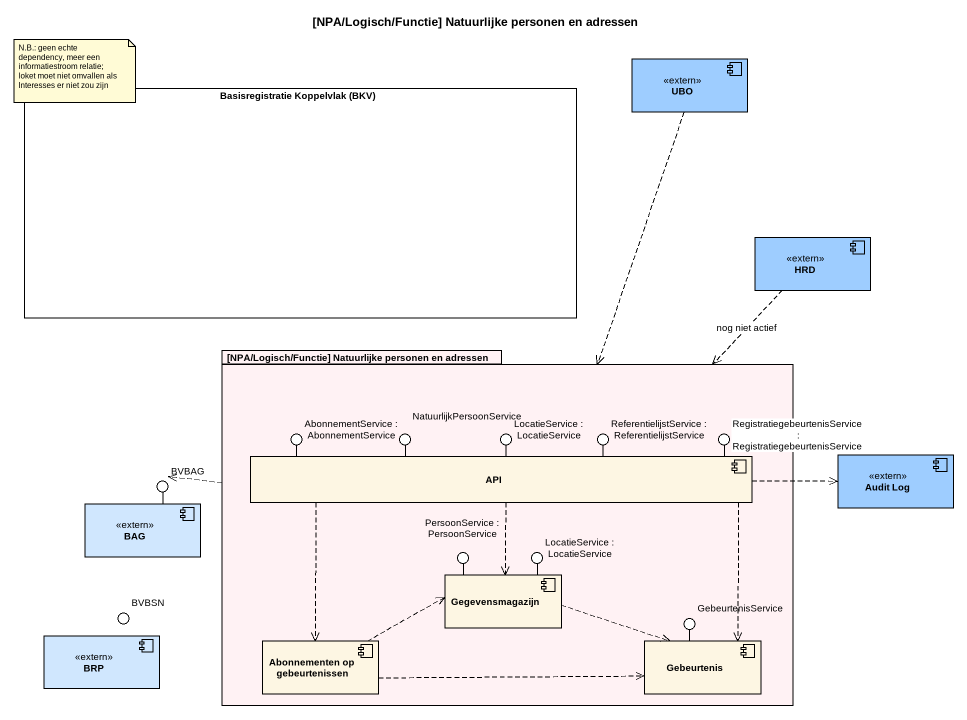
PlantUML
@startuml
title [NPA/Logisch/Functie] Natuurlijke personen en adressen
rectangle "Basisregistratie Koppelvlak (BKV)" as Basisregistratie_Koppelvlak
component UBO <<extern>> #9ECDFF
component HRD <<extern>> #9ECDFF
package "[NPA/Logisch/Functie] Natuurlijke personen en adressen" as NPA_Logisch_Functie #FFF2F4 {
  component API
  component Gegevensmagazijn
  component "Abonnementen op gebeurtenissen" as Abonnementen_op
  component Gebeurtenis
}
() "AbonnementService : AbonnementService" as AbonnementService <<api>>
() NatuurlijkPersoonService <<api>>
() "LocatieService : LocatieService" as LocatieService <<api>>
() "ReferentielijstService : ReferentielijstService" as ReferentielijstService <<api>>
() "RegistratiegebeurtenisService : RegistratiegebeurtenisService" as RegistratiegebeurtenisServic <<api>>
() BVBAG #D0E7FE
component "Audit Log" as Audit_Log <<extern>> #9ECDFF
component BAG <<extern>> #D0E7FE
() "PersoonService : PersoonService" as PersoonService <<entity>>
() "LocatieService : LocatieService" as LocatieService_2 <<entity>>
() BVBSN #D0E7FE
() GebeurtenisService <<enitty>>
component BRP <<extern>> #D0E7FE
API -left- AbonnementService
API -left- NatuurlijkPersoonService
API -up- LocatieService
API -right- ReferentielijstService
API -right- RegistratiegebeurtenisServic
BAG -up- BVBAG
Gegevensmagazijn -up- PersoonService
Gegevensmagazijn -up- LocatieService_2
Gebeurtenis -up- GebeurtenisService
UBO ..> NPA_Logisch_Functie
HRD ..> NPA_Logisch_Functie : nog niet actief
NPA_Logisch_Functie .left.> BVBAG
API .right.> Audit_Log
API ..> Gegevensmagazijn
API ..> Abonnementen_op
API ..> Gebeurtenis
Gegevensmagazijn .right.> Gebeurtenis
Abonnementen_op .right.> Gegevensmagazijn
Abonnementen_op .right.> Gebeurtenis
note as N1
  N.B.: geen echte dependency, meer een informatiestroom relatie; loket moet niet omvallen als Interesses er niet zou zijn
end note
@enduml
